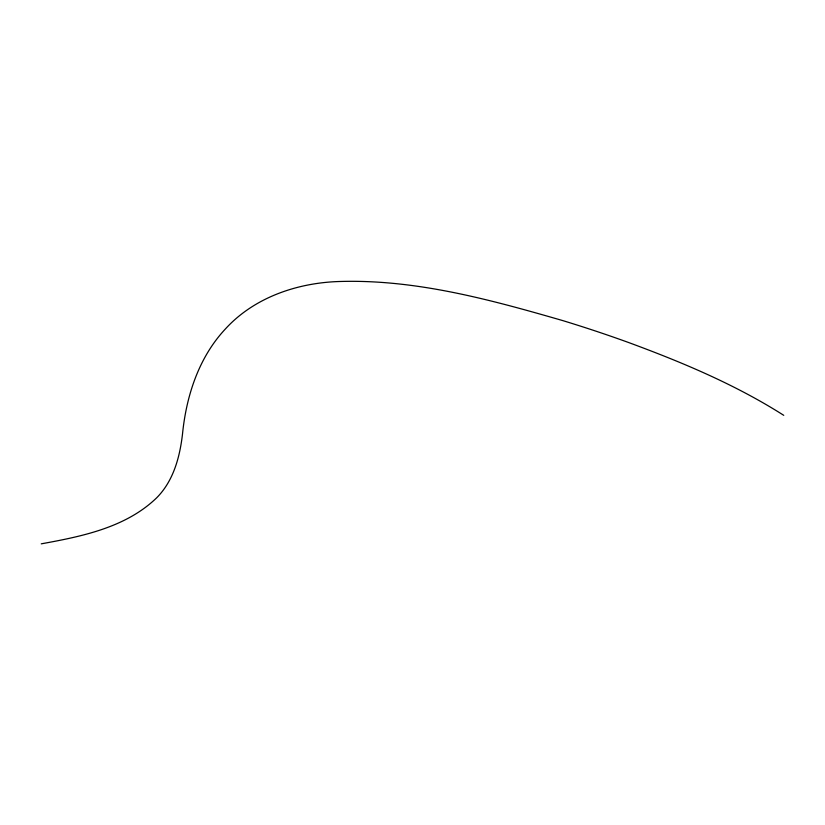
<?xml version="1.0" encoding="UTF-8"?>
<svg xmlns="http://www.w3.org/2000/svg" width="825" height="825" viewBox="0 0 825 825"><rect width="100%" height="100%" fill="white"/><g stroke="black" fill="none" stroke-linecap="round" stroke-linejoin="round"><path stroke-width="1.24" d="M41.25 543.84C81.902 536.446 125.988 527.546 156.74 497.743C173.57 480.789 179.871 456.875 182.531 433.816C186.337 395.907 198.753 357.524 225.173 329.206C253.44 298.031 295.67 283.357 336.951 281.593C413.933 278.695 489.4 299.403 562.691 320.574A1016.07 586.627 0 0 1 628.681 342.55C682.285 362.309 735.405 384.584 783.75 415.326"/></g></svg>
